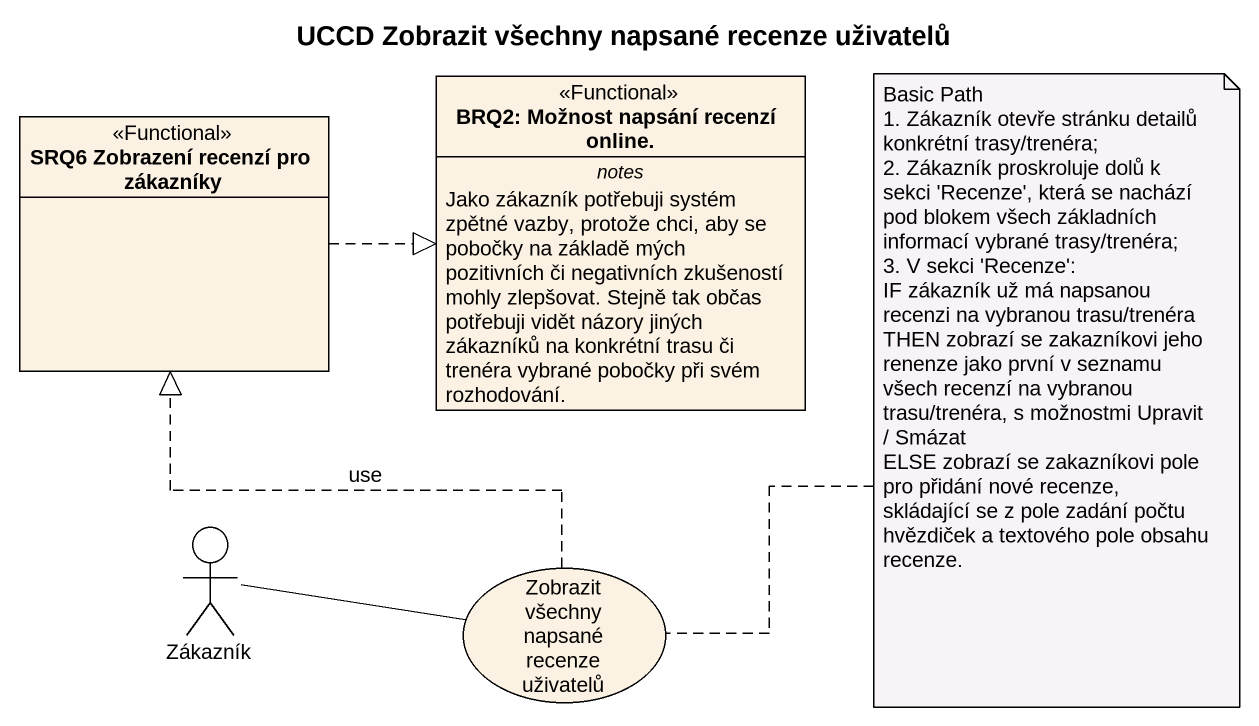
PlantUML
@startuml
title UCCD Zobrazit všechny napsané recenze uživatelů
allowmixing
hide circle
hide empty members
class "SRQ6 Zobrazení recenzí pro zákazníky" as SRQ6_Zobrazení_recenzí_pro <<Functional>>
class "BRQ2: Možnost napsání recenzí online." as BRQ2_Možnost_napsání <<Functional>> {
  -- notes --
  Jako zákazník potřebuji systém zpětné vazby, protože chci, aby se pobočky na základě mých pozitivních či negativních zkušeností mohly zlepšovat. Stejně tak občas potřebuji vidět názory jiných zákazníků na konkrétní trasu či trenéra vybrané pobočky při svém rozhodování.
}
actor Zákazník
usecase "Zobrazit všechny napsané recenze uživatelů" as Zobrazit_všechny_napsané
SRQ6_Zobrazení_recenzí_pro .right.|> BRQ2_Možnost_napsání
Zákazník -right- Zobrazit_všechny_napsané
Zobrazit_všechny_napsané .up.|> SRQ6_Zobrazení_recenzí_pro : use
note right of Zobrazit_všechny_napsané
  Basic Path
  1. Zákazník otevře stránku detailů konkrétní trasy/trenéra;
  2. Zákazník proskroluje dolů k sekci 'Recenze', která se nachází pod blokem všech základních informací vybrané trasy/trenéra;
  3. V sekci 'Recenze':
  IF zákazník už má napsanou recenzi na vybranou trasu/trenéra
  THEN zobrazí se zakazníkovi jeho renenze jako první v seznamu všech recenzí na vybranou trasu/trenéra, s možnostmi Upravit / Smázat
  ELSE zobrazí se zakazníkovi pole pro přidání nové recenze, skládající se z pole zadání počtu hvězdiček a textového pole obsahu recenze.
end note
@enduml
